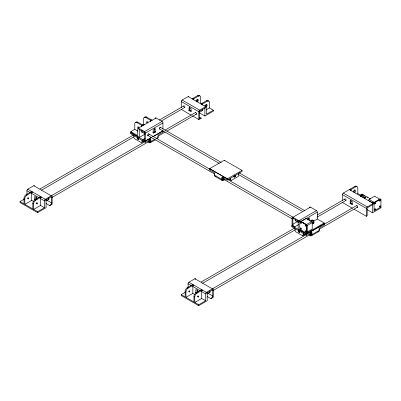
<?xml version="1.0" encoding="UTF-8"?>
<svg xmlns="http://www.w3.org/2000/svg" width="401" height="401" viewBox="0 0 401 401"><rect width="100%" height="100%" fill="white"/><g stroke="black" fill="none" stroke-linecap="round" stroke-linejoin="round"><path stroke-width="0.6" d="M138.561 138.921C139.077 140.25 136.891 139.182 137.388 138.21L138.831 139.022M299.702 231.918C300.204 233.402 298.033 232.149 298.534 231.247L299.803 232.089M235.232 175.954C235.537 174.044 233.678 176.731 233.989 176.39C235.763 174.956 235.387 176.32 233.823 176.851C237.472 174.32 233.833 178.901 233.963 176.861M206.254 109.754L209.437 107.919L213.387 110.2L213.387 111.127L204.891 116.029L204.891 108.075L205.693 107.608L205.693 106.681L188.169 96.566L182.149 100.039A1.238 0.712 -60 0 0 181.277 101.553L181.277 107.608M298.72 224.56L294.469 227.011L292.063 225.623L292.063 217.748A1.238 0.712 60 0 1 292.936 217.242L306.133 224.861A0.717 0.411 60 0 1 306.62 225.753L306.645 234.039L298.154 229.136L298.154 221.182L292.865 218.129L292.865 226.084M349.888 189.633A1.318 0.762 -60 0 0 349.316 189.603L373.256 203.427L373.256 204.355L372.454 204.816L372.454 212.771L380.95 207.868L380.95 199.578A0.727 0.421 -60 0 0 380.434 199.282L380.033 199.051L372.855 203.197A1.318 0.762 -60 0 1 373.171 203.132M51.353 204.67L51.353 196.716L46.07 199.768L46.07 207.723L37.574 212.63L20.05 202.51L20.05 201.583L24.291 199.137M212.505 297.707L212.505 289.753L207.217 292.805L207.217 300.76L198.721 305.667L181.197 295.547L181.197 294.62L185.437 292.174M162.941 129.022L162.941 122.967A1.238 0.712 60 0 0 162.069 121.453L156.054 117.979L138.525 128.094L138.525 129.022L139.332 129.488L139.332 137.443L130.836 132.536L130.836 131.613L134.786 129.333L137.964 131.167M152.926 132.46L154.41 131.533L154.445 129.017M155.242 131.914L155.167 128.771L153.147 129.984L153.162 133.197L155.187 132.044L154.445 131.398M307.452 219.222L309.552 217.893L309.587 220.966M360.77 196.405L360.805 196.094A1.368 0.792 -60 0 1 361.742 194.726A1.368 0.792 -60 0 1 362.674 195.016M311.582 221.187L311.813 220.801M312.549 222.866A1.368 0.792 60 0 0 313.487 222.575L313.517 222.304A1.368 0.792 60 0 0 312.675 220.71A1.368 0.792 60 0 0 311.612 220.916M199.603 111.493L199.929 110.942L204.891 108.075M46.07 200.089L46.351 199.608M137.398 138.099C136.856 136.821 139.037 137.854 138.556 138.816L137.398 138.099L137.633 137.723M138.556 138.816L138.831 138.375L138.089 137.989M207.222 293.126L207.497 292.645M298.544 231.136C298.003 229.863 300.184 230.891 299.702 231.853L298.544 231.136L298.78 230.765M299.702 231.853L299.808 231.577L298.645 230.906M292.865 218.5L293.186 218.319M139.332 129.809L139.653 129.668L144.616 132.536L144.616 140.495M154.435 131.478L155.237 131.939M380.469 199.578L374.619 196.199L369.08 199.392L368.484 200.43L373.216 203.162M154.325 131.648L155.187 132.044L154.425 131.503M372.454 204.816L367.171 207.868L367.171 215.823L366.369 216.284L354.128 209.222M134.786 129.333L134.786 123.794A2.967 1.714 60 0 1 136.881 122.586L137.683 122.125L143.277 125.353A1.318 0.762 60 0 0 142.871 125.302M144.671 124.846L143.608 124.235L143.608 118.701A2.967 1.714 60 0 1 145.703 117.493L146.505 117.027L152.104 120.26A1.318 0.762 60 0 0 151.789 120.195M26.942 194.475L26.942 190.716A1.318 0.762 -60 0 1 27.744 189.187L33.759 185.713A1.238 0.712 -60 0 1 34.566 185.869M143.608 124.235L141.673 125.353L141.673 126.415A1.318 0.762 60 0 1 142.475 125.814L136.881 122.586M151.302 119.794L150.5 120.26L150.5 121.323A1.318 0.762 60 0 1 150.555 120.982M20.05 201.583L24 203.863L24 198.33A2.967 1.714 -60 0 1 26.095 194.696L31.694 191.467A1.318 0.762 -60 0 0 31.283 191.889M199.653 95.989A2.967 1.714 -60 0 0 197.713 95.613L192.119 98.846A1.318 0.762 -60 0 1 192.615 98.826M40.02 197.117A1.318 0.762 -60 0 1 40.516 196.56L34.922 199.793A2.967 1.714 -60 0 0 32.822 203.422L32.822 208.956L24.802 204.33L24.802 198.791A2.967 1.714 -60 0 1 26.897 195.162L32.496 191.929A1.318 0.762 -60 0 0 31.694 193.457L39.178 197.778M202.545 105.007L202.545 103.939L200.61 102.826L200.61 97.288A2.967 1.714 -60 0 0 198.515 96.08L192.921 99.308A1.318 0.762 -60 0 1 193.698 99.674M40.03 188.936L133.252 135.112M159.267 120.094L183.658 106.014M41.478 190.194L134.16 136.686M161.257 121.042L184.565 107.583M130.836 131.613L137.723 135.588L137.723 128.696A1.318 0.762 60 0 1 138.525 128.094L144.545 131.568L162.069 121.453M144.616 138.641A2.271 1.308 60 0 1 143.012 139.568L145.418 140.957L145.418 133.082L162.941 122.967M139.332 137.443L145.172 134.069M137.388 138.791L138.245 138.295M137.388 138.977L138.245 138.48M24.802 204.33L31.694 200.35L33.829 201.583M34.797 199.833L34.641 199.608L36.24 198.63L36.24 196.841M188.981 110.501L189.071 107.358L191.071 108.571L191.087 111.764L188.986 110.526L189.773 109.984L189.773 107.007M34.671 199.688L36.24 198.63M189.773 109.984L189.006 110.581L189.853 110.195L191.297 111.047M34.681 199.713L36.401 198.906L34.737 199.783M189.071 110.676L189.934 110.265M208.56 101.333A2.967 1.714 -60 0 0 206.535 100.711L200.941 103.939A1.318 0.762 -60 0 1 201.513 103.969M35.724 200.254L41.318 197.026A1.318 0.762 -60 0 0 40.516 198.55L44.466 200.831L44.466 207.723L37.574 211.703L33.624 209.422L33.624 203.888A2.967 1.714 -60 0 1 35.724 200.254L34.922 199.793M209.437 107.919L209.437 102.385A2.967 1.714 -60 0 0 207.337 101.172L201.743 104.405A1.318 0.762 -60 0 1 202.54 104.882M143.012 139.568L145.137 138.34M148.004 141.784A2.687 1.549 60 0 0 150.851 141.528A18.927 10.927 60 0 0 150.716 139.262L145.508 142.275A18.927 10.927 60 0 0 145.337 141.097L130.596 132.586A18.927 10.927 60 0 0 130.425 133.568L133.924 135.583L133.924 137.438A1.133 0.657 60 0 0 134.726 138.826L141.207 142.571A1.133 0.657 60 0 0 142.009 142.104L143.292 141.368A1.133 0.657 60 0 1 142.596 141.879M145.257 141.052L151.789 137.277M152.761 136.716L162.941 130.841M145.337 141.097L151.768 137.383M152.841 136.766L163.022 130.886A18.927 10.927 60 0 1 163.192 132.064L157.979 135.072A18.927 10.927 60 0 1 158.114 137.337A2.687 1.549 60 0 1 157.558 138.566M51.042 195.914L144.801 141.784M164.856 130.205L195.748 112.37M46.035 203.452L49.749 205.598L52.16 204.209L52.16 196.335A1.238 0.712 -60 0 0 51.283 195.828L45.268 199.302A1.318 0.762 -60 0 0 44.466 200.831M201.207 118.155L199.618 117.232A2.271 1.308 -60 0 0 201.207 118.155L198.801 119.543L198.801 111.668A1.238 0.712 -60 0 1 199.678 110.155L205.693 106.681A1.318 0.762 -60 0 1 206.495 107.283L206.495 114.175L213.387 110.2M46.07 199.768L45.268 200.229L45.268 199.302L27.744 189.187M45.985 200.931L48.696 199.367M51.95 197.487L149.503 141.162M157.633 136.47L165.222 132.089M166.846 131.152L196.655 113.939M199.367 112.375L202.615 110.501M150.851 141.528L154.485 139.433M156.039 138.535L158.114 137.337M33.624 209.422L40.516 205.442L44.466 207.723M150.295 142.761L155.483 139.764M215.457 176.495A2.687 1.549 -60 0 1 214.505 175.147A18.927 10.927 -60 0 1 214.64 172.881L209.427 169.874A18.927 10.927 -60 0 1 209.598 168.696L224.339 160.184A18.927 10.927 -60 0 1 224.435 160.666M224.615 179.593A2.687 1.549 -60 0 1 221.768 179.337A18.927 10.927 -60 0 1 221.903 177.072L227.116 180.084A18.927 10.927 -60 0 1 227.282 178.906L242.024 170.395A18.927 10.927 -60 0 1 242.194 171.377L235.232 175.392M227.116 180.084L235.121 175.678M233.893 176.27L235.091 175.633M234.009 176.44L235.151 175.718M234.049 176.53L235.197 175.813M234.059 176.58L235.222 175.909M229.923 179.728A1.133 0.657 -60 0 1 229.327 179.177L231.412 180.38L237.893 176.635A1.133 0.657 -60 0 0 238.695 175.247L238.695 173.392M292.936 217.242L310.464 207.127L316.479 210.6A1.318 0.762 60 0 1 317.281 212.129L317.281 219.016L324.173 222.996L324.173 223.923A18.927 10.927 60 0 1 324.339 225.101L319.126 228.109A18.927 10.927 60 0 1 319.261 230.375A2.687 1.549 60 0 1 317.853 231.683M188.089 287.512L188.089 283.753A1.318 0.762 -60 0 1 188.891 282.224L194.906 278.75L212.43 288.87A1.238 0.712 -60 0 1 213.307 289.372L213.307 297.246L210.901 298.635L207.182 296.489M342.424 200.645L342.424 194.59A1.238 0.712 -60 0 1 343.301 193.076L354.91 186.375A2.967 1.714 -60 0 1 356.85 186.751M357.812 193.583L357.812 188.049A2.967 1.714 -60 0 0 355.712 186.836L350.118 190.064A1.318 0.762 -60 0 1 350.92 190.665L350.92 189.603L350.118 189.142M297.647 221.472L292.865 224.234A2.271 1.308 60 0 0 294.469 227.011M316.479 210.6L298.956 220.715L298.956 221.643L298.154 221.182M300.159 220.951L299.758 221.182L299.758 229.136L306.645 233.116L324.173 222.996M300.76 221.467L306.088 218.395L311.622 221.588L312.219 222.625L312.219 229.016L306.895 232.089M300.69 221.703L317.281 212.129M181.197 294.62L185.147 296.9L185.147 291.367A2.967 1.714 -60 0 1 187.242 287.733L192.841 284.504A1.318 0.762 -60 0 0 192.43 284.926M201.167 290.154A1.318 0.762 -60 0 1 201.663 289.597L196.069 292.83A2.967 1.714 -60 0 0 193.969 296.459L193.969 301.998L185.949 297.367L185.949 291.828A2.967 1.714 -60 0 1 188.049 288.199L193.643 284.966A1.318 0.762 -60 0 0 192.841 286.494L200.325 290.815M307.216 219.653L308.279 219.041M201.177 281.973L294.399 228.149M317.161 215.011L344.805 199.051M202.63 283.231L295.306 229.723M316.985 217.207L345.712 200.62M311.622 221.588L306.369 224.625L300.835 221.427M306.133 224.861L306.534 224.63A0.727 0.421 60 0 1 307.046 225.522L307.046 232.881M313.537 221.182L317.281 219.016M306.645 225.753L307.046 225.522M312.219 222.625L306.965 225.658L306.965 232.049M298.534 232.014L299.392 231.517M185.949 297.367L192.841 293.387L194.976 294.62M195.944 292.87L197.387 291.667L197.387 289.878M350.133 203.563L350.218 200.395L352.223 201.608L352.233 204.801L350.133 203.563L350.925 203.026L350.925 200.044M197.387 291.667L195.818 292.725L197.548 291.943L195.883 292.82M350.153 203.618L350.925 203.026M350.168 203.643L351.005 203.232L352.444 204.089M350.218 203.713L351.086 203.302M196.871 293.291L202.465 290.063A1.318 0.762 -60 0 0 201.663 291.587L205.613 293.868L205.613 300.76L198.721 304.74L194.771 302.459L194.771 296.925A2.967 1.714 -60 0 1 196.871 293.291L196.069 292.83M302.785 235.362L304.439 234.405A1.133 0.657 60 0 1 303.637 234.866M306.404 234.089L324.173 223.923L306.484 234.134L291.743 225.623A18.927 10.927 60 0 0 291.572 226.605L298.534 230.625M212.189 288.956L305.948 234.821M323.838 224.495L356.354 205.718M212.43 288.87L206.415 292.344A1.318 0.762 -60 0 0 205.613 293.868M298.745 230.791L306.655 235.312L311.868 232.299A18.927 10.927 60 0 1 312.003 234.565A2.687 1.549 60 0 1 309.151 234.821M207.217 292.805L206.415 293.266L206.415 292.344L188.891 282.224M207.132 293.968L209.843 292.404M213.096 290.524L310.65 234.204M318.78 229.507L357.802 206.976M312.003 234.565L319.261 230.375M194.771 302.459L201.663 298.479L205.613 300.76M311.447 235.798L318.705 231.603M379.872 199.232L374.339 202.43L369.08 199.392M366.369 216.284L366.369 208.415A1.238 0.712 -60 0 1 367.241 206.901L380.434 199.282M380.95 206.941L374.058 210.921L374.058 202.961L373.657 202.731M199.929 110.942L199.603 111.122L199.603 119.082M50.987 196.926L51.353 197.086M212.134 289.963L212.505 290.123M204.61 108.235L204.886 108.395M137.628 138.37L137.393 138.25L138.721 139.057M298.78 231.407L298.539 231.287L299.903 232.089M380.95 199.578L380.549 199.347A0.727 0.421 -60 0 0 380.033 199.051M197.713 95.613L198.515 96.08M206.535 100.711L207.337 101.172M354.91 186.375L355.712 186.836M366.805 196.806L370.313 198.831M192.921 98.38L193.723 98.846L193.723 99.909M196.355 100.365L197.342 100.937M204.891 105.293L206.495 106.22M357.542 193.427L361.266 195.578M364.459 197.417L365.522 198.034M360.8 196.124L360.604 195.984A1.368 0.792 -60 0 1 361.416 194.696A1.368 0.792 -60 0 1 362.384 194.685M182.149 100.039L199.678 110.155M343.301 193.076L367.241 206.901M181.277 101.553L198.801 111.668M342.424 194.59L366.369 208.415M199.583 112.962L204.891 116.029M367.136 209.698L372.454 212.771M181.277 109.428L191.367 115.252M192.43 115.864L198.801 119.543M342.424 202.465L352.534 208.299M224.259 160.23L242.024 170.395M145.703 117.493L151.302 120.721A1.318 0.762 60 0 0 150.601 120.891M160.024 127.112L221.267 162.47M239.151 172.796L304.73 210.66M159.658 128.997L219.277 163.418M238.244 174.37L302.199 211.292M154.445 128.42L155.247 128.881M234.379 176.29L235.232 176.781M154.285 131.678L155.127 132.109M209.678 168.646L227.362 178.856M209.598 168.696L227.282 178.906M306.534 224.63L299.357 220.485A1.318 0.762 60 0 1 299.667 220.786M148.47 133.784L209.718 169.142M228.144 179.778L292.64 217.016M141.603 131.914L144.856 133.789M147.563 135.353L214.771 174.154M222.901 178.846L292.274 218.901M295.527 220.776L298.775 222.655M214.505 175.147L221.768 179.337M215.061 176.375L222.324 180.57M133.924 135.583L137.388 137.588M137.593 137.754L145.508 142.275M137.528 137.824L138.726 138.46M298.675 230.866L299.873 231.497M137.498 137.869L138.661 138.54M137.468 137.909L138.611 138.631M298.62 230.951L299.758 231.668M137.423 138.004L138.576 138.726M298.575 231.041L299.722 231.763M33.759 185.713L51.283 195.828M46.576 200.059L51.353 202.821A2.271 1.308 -60 0 1 49.749 205.598M207.723 293.096L212.505 295.858A2.271 1.308 -60 0 1 210.901 298.635M30.892 191.929L31.694 192.395L31.694 200.35M39.714 197.026L40.516 197.487L40.516 205.442M192.039 284.966L192.841 285.432L192.841 293.387M200.861 290.063L201.663 290.524L201.663 298.479M26.942 190.716L30.396 192.711M188.089 283.753L191.543 285.748M35.945 197.628L37.007 198.239M197.091 290.665L198.154 291.276M26.095 194.696L26.897 195.162M187.242 287.733L188.049 288.199M24 198.33L24.802 198.791M32.822 203.422L33.624 203.888M185.147 291.367L185.949 291.828M193.969 296.459L194.771 296.925M139.332 129.488L139.608 129.648M144.295 132.355L144.616 132.906M297.873 221.021L298.149 221.502M195.788 292.645L195.848 289.502L197.838 290.64L197.919 292.038M34.641 199.608L34.697 196.465L36.691 197.603L36.772 199.001M307.983 218.254L307.983 220.044M303.156 233.292L303.156 235.141A1.133 0.657 60 0 1 302.354 235.608L295.873 231.863A1.133 0.657 60 0 1 295.071 230.475L295.071 228.625M230.61 178.064L230.61 179.914A1.133 0.657 -60 0 0 231.412 180.38M198.721 304.74L198.721 305.667M142.009 140.255L142.009 142.104M37.574 211.703L37.574 212.63M310.264 221.076A1.794 1.033 60 0 1 312.123 221.673A1.794 1.033 60 0 1 312.294 223.964M311.377 221.302A1.368 0.792 60 0 1 311.627 221.487M311.863 221.733A1.368 0.792 60 0 1 312.063 222.029M312.219 222.344A1.368 0.792 60 0 1 312.314 222.67M312.314 223.252A1.368 0.792 60 0 1 312.219 223.467M312.063 220.445A1.368 0.792 60 0 1 313.116 220.811A1.368 0.792 60 0 1 313.717 222.189L313.682 222.46A1.368 0.792 60 0 1 313.587 222.675M311.281 221.046A1.794 1.033 60 0 1 312.519 220.264A1.794 1.033 60 0 1 313.818 222.445A1.794 1.033 60 0 1 312.579 223.227M311.517 220.575A1.794 1.033 60 0 1 312.935 220.294A1.794 1.033 60 0 1 314.013 222.455A1.794 1.033 60 0 1 312.775 223.111M306.204 231.893A0.717 0.411 60 0 1 305.657 231.252M305.617 231.081A0.717 0.411 60 0 1 305.642 230.796M306.224 226.094A0.717 0.411 60 0 1 306.093 226.029M305.963 225.928A0.717 0.411 60 0 1 305.612 225.141M301.086 223.141A0.717 0.411 60 0 1 300.6 222.425M300.65 222.014A0.717 0.411 60 0 1 300.73 221.938M301.351 222.816A0.717 0.411 60 0 1 301.041 222.37M301.336 229.016A0.717 0.411 60 0 1 301.086 228.946M300.956 228.851A0.717 0.411 60 0 1 300.65 228.4M300.58 228.069A0.717 0.411 60 0 1 300.6 227.928M299.763 220.911A1.318 0.762 60 0 1 299.928 221.177M309.597 207.502A1.238 0.712 60 0 1 310.464 207.127M301.367 228.796A0.511 0.296 60 0 1 300.855 228.555A0.511 0.296 60 0 1 300.81 227.943M306.199 231.723A0.511 0.296 60 0 1 305.757 231.106A0.511 0.296 60 0 1 306.128 230.861M306.179 225.908A0.511 0.296 60 0 1 305.778 225.126M301.377 222.976A0.511 0.296 60 0 1 300.805 222.66A0.511 0.296 60 0 1 300.94 222.094M295.727 220.756A0.952 0.551 -60 0 1 295.191 220.46A0.952 0.551 -60 0 1 295.472 219.497M223.603 178.946A0.907 0.526 -60 0 1 222.961 178.575A0.907 0.526 -60 0 1 223.603 177.463M223.913 179.367A1.699 0.982 -60 0 1 222.49 179.377A1.699 0.982 -60 0 1 223.001 177.347M223.989 179.453A1.769 1.023 -60 0 1 222.51 179.463A1.769 1.023 -60 0 1 223.041 177.352M142.139 132.13A0.952 0.551 -60 0 1 141.643 131.663A0.952 0.551 -60 0 1 142.144 130.626M159.904 128.927A0.952 0.551 -60 0 1 159.282 128.45A0.952 0.551 -60 0 1 160.009 127.317A0.952 0.551 -60 0 1 160.626 127.794M155.257 118.455A1.318 0.762 60 0 1 156.054 117.979M144.545 131.568A1.238 0.712 60 0 1 145.418 133.082M148.581 135.443A0.952 0.551 -60 0 1 147.733 135.247A0.952 0.551 -60 0 1 148.465 133.979A0.952 0.551 -60 0 1 149.057 134.616M144.48 117.653A2.967 1.714 60 0 1 144.571 117.403M144.691 117.192A2.967 1.714 60 0 1 146.505 117.027M135.749 122.5A2.967 1.714 60 0 1 137.683 122.125M147.794 122.235A0.607 0.351 60 0 1 147.458 121.734M138.972 127.328A0.607 0.351 60 0 1 138.691 126.972M188.169 96.566A1.318 0.762 -60 0 1 188.911 96.826M202.129 109.257A0.952 0.551 60 0 1 202.565 110.405A0.952 0.551 60 0 1 201.853 110.611M195.142 112.927A0.952 0.551 60 0 1 195.868 112.631A0.952 0.551 60 0 1 196.49 113.829A0.952 0.551 60 0 1 195.763 114.125M183.613 106.536A0.952 0.551 60 0 1 184.149 105.874A0.952 0.551 60 0 1 184.936 107.032A0.952 0.551 60 0 1 184.265 107.488M196.034 101.222A1.634 0.942 -60 0 1 197.929 99.388A1.634 0.942 -60 0 1 197.538 101.879M204.956 105.934A1.634 0.942 -60 0 1 206.861 104.546A1.634 0.942 -60 0 1 206.36 106.972M206.284 104.4A1.634 0.942 -60 0 1 205.558 106.511M197.457 99.308A1.634 0.942 -60 0 1 196.736 101.418M344.76 199.573A0.952 0.551 60 0 1 345.296 198.911A0.952 0.551 60 0 1 346.083 200.069A0.952 0.551 60 0 1 345.411 200.525M356.294 205.969A0.952 0.551 60 0 1 357.015 205.668A0.952 0.551 60 0 1 357.637 206.866A0.952 0.551 60 0 1 356.91 207.162M374.719 202.806A0.511 0.296 -60 0 1 374.88 203.347A0.511 0.296 -60 0 1 374.308 203.693M379.557 199.994A0.511 0.296 -60 0 1 379.978 200.139A0.511 0.296 -60 0 1 379.587 200.796M379.968 205.873A0.511 0.296 -60 0 1 379.511 206.63M374.925 208.736A0.511 0.296 -60 0 1 374.359 209.528M354.524 189.828A1.634 0.942 -60 0 1 353.933 192.174M353.231 191.979A1.634 0.942 -60 0 1 355.126 190.144A1.634 0.942 -60 0 1 354.735 192.635M48.541 197.853A0.952 0.551 60 0 1 49.037 198.991A0.952 0.551 60 0 1 48.371 199.287M27.869 197.588A0.607 0.351 -60 0 1 27.869 197.718M27.604 198.259A0.607 0.351 -60 0 1 27.494 198.355M36.697 202.68A0.607 0.351 -60 0 1 36.691 202.811M36.606 203.096A0.607 0.351 -60 0 1 36.321 203.447M39.819 197.533A1.318 0.762 -60 0 1 39.874 197.392M149.839 139.924A1.769 1.023 60 0 1 149.949 141.889A1.769 1.023 60 0 1 148.33 141.322M148.956 139.693A0.907 0.526 60 0 1 149.598 140.806A0.907 0.526 60 0 1 148.956 141.172M149.558 139.578A1.699 0.982 60 0 1 149.994 141.728A1.699 0.982 60 0 1 148.35 141.287M369.652 199.432A1.704 0.982 -60 0 1 369.963 199.202M364.79 198.59A1.704 0.982 -60 0 1 365.797 196.991A1.704 0.982 -60 0 1 366.995 196.981M367.115 197.247A1.704 0.982 -60 0 1 367.161 197.583M194.906 278.75A1.238 0.712 -60 0 1 195.778 279.256M209.688 290.89A0.952 0.551 60 0 1 210.184 292.028A0.952 0.551 60 0 1 209.517 292.324M188.986 290.895A0.607 0.351 -60 0 1 188.645 291.392M197.753 296.133A0.607 0.351 -60 0 1 197.467 296.489M200.966 290.575A1.318 0.762 -60 0 1 201.091 290.289M192.199 285.337A1.318 0.762 -60 0 1 192.264 285.196M374.634 203.076A0.717 0.411 -60 0 1 374.328 203.523M375.075 203.132A0.717 0.411 -60 0 1 374.459 203.903M380.113 199.949A0.717 0.411 -60 0 1 379.597 200.956M379.732 199.868A0.717 0.411 -60 0 1 379.567 200.37M380.123 205.929A0.717 0.411 -60 0 1 379.707 206.69M375.025 209.116A0.717 0.411 -60 0 1 374.714 209.563M374.584 209.658A0.717 0.411 -60 0 1 374.333 209.723M310.986 232.961A1.769 1.023 60 0 1 311.096 234.926A1.769 1.023 60 0 1 309.477 234.359M306.484 234.134A18.927 10.927 60 0 1 306.655 235.312M310.103 232.73A0.907 0.526 60 0 1 310.745 233.843A0.907 0.526 60 0 1 310.103 234.214M310.705 232.615A1.699 0.982 60 0 1 311.146 234.765A1.699 0.982 60 0 1 309.502 234.329M361.677 196.886A1.794 1.033 -60 0 1 362.88 195.076A1.794 1.033 -60 0 1 364.128 195.407M362.073 196.445A1.368 0.792 -60 0 1 362.223 196.124M362.429 195.833A1.368 0.792 -60 0 1 362.659 195.588M362.91 195.402A1.368 0.792 -60 0 1 363.161 195.297M362.865 197.573A1.794 1.033 -60 0 1 364.975 195.643A1.794 1.033 -60 0 1 364.454 198.405M360.629 195.788A1.794 1.033 -60 0 1 362.038 194.249A1.794 1.033 -60 0 1 363.005 195.081M360.309 196.099A1.794 1.033 -60 0 1 361.677 194.199A1.794 1.033 -60 0 1 362.81 194.966M300.329 222.65A0.511 0.296 60 0 0 300.91 223.247A0.511 0.296 60 0 0 300.815 222.48A0.511 0.296 60 0 0 300.329 222.65M300.329 228.43A0.511 0.296 60 0 0 300.895 229.061A0.511 0.296 60 0 0 300.835 228.309A0.511 0.296 60 0 0 300.329 228.43M305.367 231.397A0.511 0.296 60 0 0 305.963 231.948A0.511 0.296 60 0 0 305.818 231.166A0.511 0.296 60 0 0 305.367 231.397M305.361 225.562A0.511 0.296 60 0 0 305.948 226.149A0.511 0.296 60 0 0 305.838 225.377A0.511 0.296 60 0 0 305.361 225.562M146.626 122.054A0.607 0.351 60 0 0 147.312 122.791A0.607 0.351 60 0 0 147.222 121.884A0.607 0.351 60 0 0 146.626 122.054M137.804 127.152A0.607 0.351 60 0 0 138.485 127.884A0.607 0.351 60 0 0 138.4 126.977A0.607 0.351 60 0 0 137.804 127.152M375.045 203.878A0.511 0.296 -60 0 0 375.271 203.076A0.511 0.296 -60 0 0 374.654 203.543A0.511 0.296 -60 0 0 375.045 203.878M380.083 200.971A0.511 0.296 -60 0 0 380.293 200.169A0.511 0.296 -60 0 0 379.682 200.65A0.511 0.296 -60 0 0 380.083 200.971M375.025 209.703A0.511 0.296 -60 0 0 375.286 208.896A0.511 0.296 -60 0 0 374.664 209.322A0.511 0.296 -60 0 0 375.025 209.703M380.103 206.761A0.511 0.296 -60 0 0 380.283 205.969A0.511 0.296 -60 0 0 379.677 206.48A0.511 0.296 -60 0 0 380.103 206.761M28.296 198.821A0.607 0.351 -60 0 0 28.591 197.858A0.607 0.351 -60 0 0 27.854 198.39A0.607 0.351 -60 0 0 28.296 198.821M37.123 203.914A0.607 0.351 -60 0 0 37.413 202.956A0.607 0.351 -60 0 0 36.676 203.482A0.607 0.351 -60 0 0 37.123 203.914M189.447 291.858A0.607 0.351 -60 0 0 189.738 290.895A0.607 0.351 -60 0 0 189.001 291.427A0.607 0.351 -60 0 0 189.447 291.858M198.269 296.951A0.607 0.351 -60 0 0 198.56 295.993A0.607 0.351 -60 0 0 197.823 296.519A0.607 0.351 -60 0 0 198.269 296.951M364.203 197.593A0.566 0.326 -60 0 0 364.384 196.716A0.566 0.326 -60 0 0 363.712 197.312A0.566 0.326 -60 0 0 364.203 197.593"/></g></svg>
